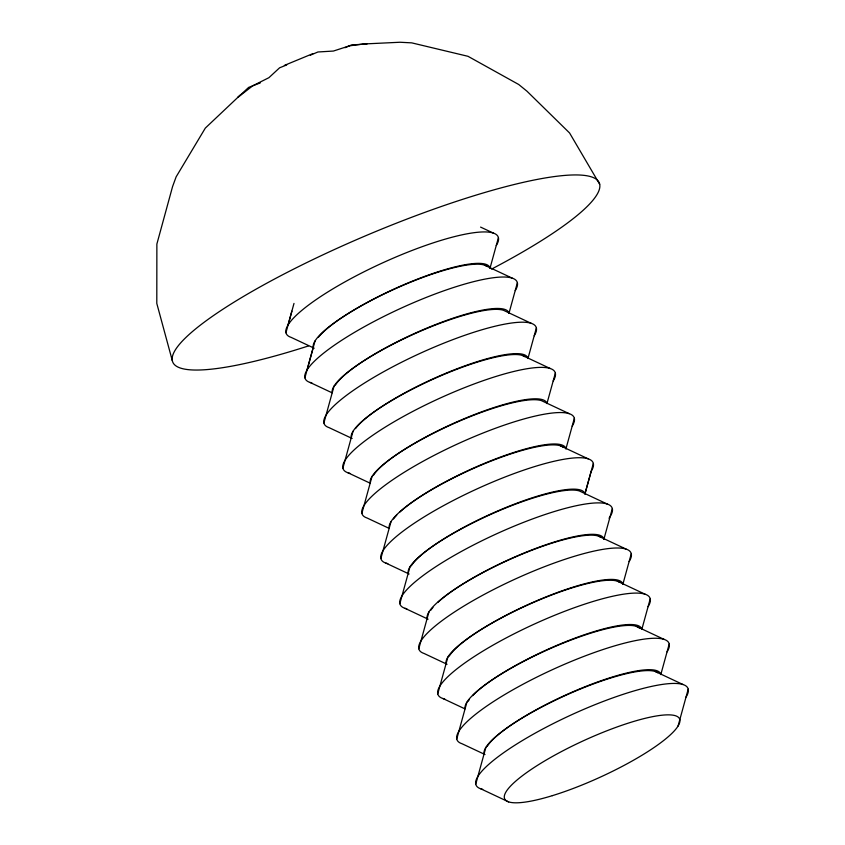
<?xml version="1.0" encoding="UTF-8"?>
<svg xmlns="http://www.w3.org/2000/svg" width="845" height="845" viewBox="0 0 845 845"><rect width="100%" height="100%" fill="white"/><g stroke="black" fill="none" stroke-linecap="round" stroke-linejoin="round"><path stroke-width="1.27" d="M288.071 324.892L293.997 303.418M285.937 332.729L291.884 311.182M307.031 369.983L315.048 340.926M304.897 377.831L313.294 347.401A96.161 20.048 -24.6 0 1 389.376 291.451A96.161 20.048 -24.6 0 1 486.878 266.302M323.888 423.007L334.039 386.102M342.88 468.172L353.03 431.277M361.861 513.348L372.022 476.453M380.852 558.524L391.013 521.629M489.994 268.256L498.413 237.667M399.843 603.7L409.994 566.805M508.954 313.347L517.362 282.769M418.803 648.791L428.954 611.896M527.945 358.523L536.353 327.945M437.752 693.893L447.913 656.987M555.345 373.11L546.947 403.54A96.161 20.048 -24.6 0 0 465.975 417.979A96.161 20.048 -24.6 0 0 373.289 475.545M456.744 739.058L466.905 702.163M565.928 448.875L574.336 418.286M475.735 784.234L485.886 747.339M593.327 463.461L584.93 493.881A96.161 20.048 -24.6 0 0 503.958 508.32A96.161 20.048 -24.6 0 0 411.272 565.896M584.909 494.04L591.194 471.309A116.473 24.283 -24.6 0 0 478.566 488.199A116.473 24.283 -24.6 0 0 387.823 563.626M603.9 539.216L612.319 508.637M622.86 584.317L631.268 553.728M641.82 629.409L650.227 598.83M660.801 674.585L669.219 643.996M678.049 726.077L688.2 689.171M286.708 64.949L279.589 67.811L268.911 77.687L252.729 85.799L237.973 97.281L248.652 87.405L260.397 82.831M240.709 94.661L205.324 128.091L176.13 176.848L172.57 186.587L156.874 244.047L156.8 303.439L172.338 360.73M284.353 65.414L312.977 53.594M310.326 55.2L317.9 51.989L333.416 51.049L349.492 45.841L363.403 43.993L399.991 42.25L411.716 42.863L468.003 56.309L518.703 84.489L526.974 91.207L569.583 132.982L599.675 184.252M344.982 47.7L351.478 44.943L366.983 44.003L363.403 43.993M480.573 227.094L493.3 233.062M484.491 265.119L512.26 278.163M531.241 323.339L503.483 310.295A96.161 20.048 -24.6 0 0 403.825 338.782A96.161 20.048 -24.6 0 0 332.286 392.576M522.463 355.47L550.232 368.515M569.224 413.68L541.455 400.646A96.161 20.048 -24.6 0 0 441.808 429.123A96.161 20.048 -24.6 0 0 370.258 482.928M560.446 445.822L588.215 458.856M314.192 348.203L291.05 337.335A116.473 24.283 -24.6 0 1 386.418 261.158A116.473 24.283 -24.6 0 1 496.279 245.515M607.206 504.032L579.438 490.987A96.161 20.048 -24.6 0 0 479.791 519.474A96.161 20.048 -24.6 0 0 408.241 573.28M310.009 382.436L331.99 392.756M598.397 536.089L626.156 549.123M352.133 438.47L328.99 427.602A116.473 24.283 -24.6 0 1 424.37 351.425A116.473 24.283 -24.6 0 1 534.23 335.782M617.346 581.18L645.115 594.225M347.982 472.777L369.962 483.108M636.338 626.356L664.107 639.401M388.953 528.283L366.973 517.953A116.473 24.283 -24.6 0 1 462.342 441.777A116.473 24.283 -24.6 0 1 572.202 426.133M655.329 671.532L683.098 684.566M385.964 563.129L409.107 573.998M404.956 608.305L428.088 619.174M447.047 664.265L423.905 653.396A116.473 24.283 -24.6 0 1 519.284 577.219A116.473 24.283 -24.6 0 1 629.134 561.576M442.864 698.488L464.845 708.818M484.998 754.532L461.856 743.663A116.473 24.283 -24.6 0 1 557.225 667.487A116.473 24.283 -24.6 0 1 667.085 651.844M480.847 788.839L508.616 801.884M427.2 618.371A96.161 20.048 -24.6 0 1 503.282 562.421A96.161 20.048 -24.6 0 1 600.784 537.262M449.213 656.164A96.161 20.048 -24.6 0 1 541.898 598.587A96.161 20.048 -24.6 0 1 622.871 584.159M482.706 789.336A116.473 24.283 -24.6 0 1 573.449 713.909A116.473 24.283 -24.6 0 1 686.077 697.019M484.132 753.814A96.161 20.048 -24.6 0 1 560.214 697.864A96.161 20.048 -24.6 0 1 657.716 672.704M444.724 698.995A116.473 24.283 -24.6 0 1 535.476 623.557A116.473 24.283 -24.6 0 1 648.094 606.668M446.149 663.462A96.161 20.048 -24.6 0 1 522.231 607.513A96.161 20.048 -24.6 0 1 619.744 582.353M468.172 701.255A96.161 20.048 -24.6 0 1 469.366 699.502M472.63 695.657A96.161 20.048 -24.6 0 1 568.474 640.616A96.161 20.048 -24.6 0 1 641.83 629.25M308.541 345.911A231.308 41.754 -22.8 0 1 209.349 318.47A231.308 41.754 -22.8 0 1 543.346 178.284A231.308 41.754 -22.8 0 1 491.526 269.111M318.259 337.43A96.161 20.048 -24.6 0 1 412.846 280.973A96.161 20.048 -24.6 0 1 490.015 268.097M311.868 382.933A116.473 24.283 -24.6 0 1 402.611 307.495A116.473 24.283 -24.6 0 1 515.239 290.606M335.317 385.193A96.161 20.048 -24.6 0 1 428.003 327.628A96.161 20.048 -24.6 0 1 508.965 313.189M393.474 518.967A96.161 20.048 -24.6 0 1 396.738 515.123M399.896 512.007A96.161 20.048 -24.6 0 1 496.342 458.624A96.161 20.048 -24.6 0 1 565.939 448.716M349.841 473.274A116.473 24.283 -24.6 0 1 440.594 397.847A116.473 24.283 -24.6 0 1 553.211 380.958M351.266 437.752A96.161 20.048 -24.6 0 1 427.359 381.803A96.161 20.048 -24.6 0 1 524.861 356.643M355.491 428.616A96.161 20.048 -24.6 0 1 449.519 371.758A96.161 20.048 -24.6 0 1 527.956 358.364M465.141 708.638A96.161 20.048 -24.6 0 1 543.525 651.622A96.161 20.048 -24.6 0 1 639.58 628.3M487.164 746.431A96.161 20.048 -24.6 0 1 579.85 688.865A96.161 20.048 -24.6 0 1 660.822 674.426M389.249 528.104A96.161 20.048 -24.6 0 1 465.331 472.154A96.161 20.048 -24.6 0 1 562.844 446.994M406.815 608.801A116.473 24.283 -24.6 0 1 500.071 532.234A116.473 24.283 -24.6 0 1 609.034 518.207M430.823 610.206A96.161 20.048 -24.6 0 1 432.946 607.439M437.879 602.358A96.161 20.048 -24.6 0 1 534.325 548.965A96.161 20.048 -24.6 0 1 603.921 539.057M552.366 795.652A96.161 20.048 -24.6 0 0 679.813 719.602A96.161 20.048 -24.6 0 0 544.127 761.271A96.161 20.048 -24.6 0 0 552.366 795.652"/></g></svg>
